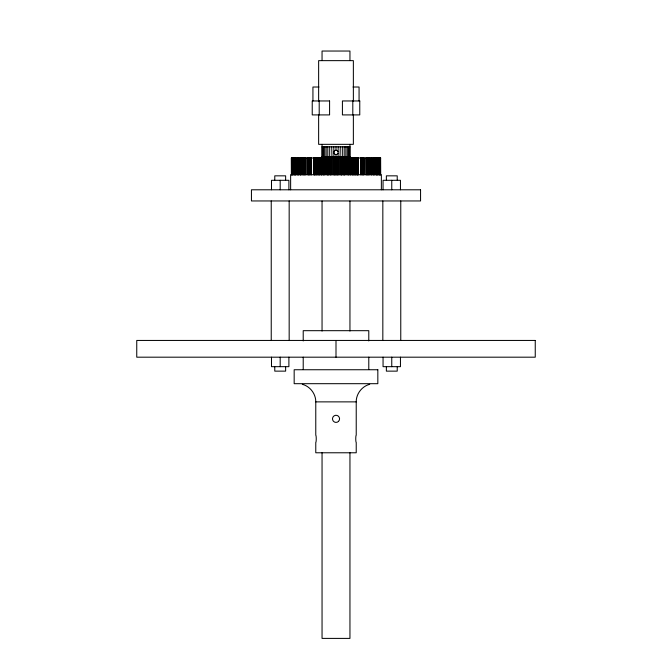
<?xml version="1.0" encoding="UTF-8"?>
<svg xmlns="http://www.w3.org/2000/svg" width="672" height="672" viewBox="0 0 672 672"><rect width="100%" height="100%" fill="white"/><g stroke="black" fill="none" stroke-linecap="round" stroke-linejoin="round"><path stroke-width="1.01" d="M303.215 369.457L303.215 357.185M368.785 369.457L368.785 357.185M302.291 384.308C310.061 386.299 315.865 393.851 315.773 401.873L315.773 435.271A3.57 0.462 -90 0 1 316.243 438.824A3.57 0.462 -90 0 1 315.773 442.394L315.773 452.777L356.227 452.777L356.227 442.386A3.57 0.462 -90 0 1 355.757 438.824A3.57 0.462 -90 0 1 356.227 435.254L356.227 401.873C356.135 393.851 361.939 386.299 369.709 384.308M349.188 157.828L349.952 156.584L322.048 156.584L322.812 157.828M340.015 157.912L340.309 146.815M338.058 153.25L336.857 154.459L335.143 154.459L333.942 153.25L333.942 151.544L335.143 150.335L336.857 150.335L338.058 151.544M341.796 157.962L342.325 156.803L342.334 146.815M347.567 157.912L348.415 156.803L348.432 146.815M348.348 157.912L349.247 156.803L349.264 146.815M322.224 146.815L322.241 156.803L323.173 157.912L348.827 157.912L349.759 156.803L349.776 146.815M345.03 157.962L345.853 156.803L345.862 146.815M346.332 157.962L347.273 156.803L347.281 146.815M319.956 157.979L322.812 157.97M315.664 157.979L325.668 157.962L324.727 156.803L324.719 146.815M318.998 87.016L312.934 87.016L312.934 100.96M353.002 87.016L359.066 87.016L359.066 100.96M322.048 146.815L349.952 146.815M322.064 156.803L349.936 156.803M322.115 157.013L349.885 157.013M322.199 157.214L349.801 157.214M322.316 157.399L349.684 157.399M322.459 157.567L349.541 157.567M322.627 157.71L349.373 157.71M380.696 157.979L291.304 157.979L291.379 174.72M315.773 401.873L356.227 401.873M348.776 157.962L356.336 157.979L356.261 174.72M356.311 157.979L343.51 157.962L344.19 156.803L344.198 146.815M326.97 157.962L326.147 156.803L326.138 146.815M323.652 157.912L322.753 156.803L322.736 146.815M324.433 157.912L323.585 156.803L323.568 146.815M330.204 157.962L329.675 156.803L329.666 146.815M331.985 157.912L331.691 146.815M400.764 200.953L400.764 340.444M400.453 189.79L400.453 180.306L383.057 180.306L383.057 189.79M400.453 357.185L400.453 366.668L383.057 366.668L383.057 357.185M397.228 180.037L397.228 175.837L386.366 175.837L386.366 180.037M397.228 366.937L397.228 371.137L386.366 371.137L386.366 366.937M391.759 180.306L391.759 189.79M391.759 357.185L391.759 366.668M382.83 200.953L382.83 340.444M381.368 189.79L381.368 174.72L290.632 174.72L290.632 189.79M380.621 157.979L380.696 174.72M380.495 157.979L380.495 174.72M380.377 157.979L380.461 174.72M380.26 157.979L380.26 174.72M380.125 157.979L380.125 174.72M379.798 174.72L379.798 157.979L379.688 174.72M379.571 157.979L379.571 174.72M379.142 157.979L379.201 174.72M379.042 157.979L379.042 174.72M378.916 157.979L378.916 174.72M378.764 157.979L378.764 174.72M377.824 174.72L377.824 157.979L377.681 174.72M377.488 157.979L377.488 174.72M377.336 157.979L377.336 174.72M376.841 157.979L376.841 174.72M376.765 157.979L376.765 174.72M376.648 157.979L376.648 174.72M376.505 157.979L376.505 174.72M376.354 157.979L376.354 174.72M375.06 157.979L375.06 174.72M374.909 157.979L374.909 174.72M374.833 157.979L374.867 174.72M374.648 157.979L374.648 174.72M373.472 157.979L373.472 174.72M373.388 157.979L373.388 174.72M373.254 157.979L373.254 174.72M373.103 157.979L373.103 174.72M372.943 157.979L372.943 174.72M371.675 157.979L371.675 174.72M371.515 157.979L371.515 174.72M371.23 157.979L371.364 174.72M371.12 157.979L371.12 174.72M370.885 157.979L370.852 174.72M369.18 157.979L369.18 174.72M369.088 157.979L369.088 174.72M368.936 157.979L368.936 174.72M368.785 157.979L368.785 174.72M368.785 340.956L368.785 330.683L303.215 330.683L303.215 340.956M368.634 157.979L368.634 174.72M367.408 157.979L367.408 174.72M367.256 157.979L367.256 174.72M367.097 157.979L367.097 174.72M366.954 157.979L366.954 174.72M366.828 157.979L366.828 174.72M366.106 157.979L366.181 174.72M366.03 157.979L366.03 174.72M364.073 157.979L363.964 174.72M363.812 157.979L363.812 174.72M363.661 157.979L363.661 174.72M363.51 157.979L363.51 174.72M362.368 157.979L362.368 174.72M362.225 157.979L362.225 174.72M362.065 157.979L362.065 174.72M361.914 157.979L361.914 174.72M361.771 157.979L361.771 174.72M360.637 157.979L360.696 174.72M360.578 157.979L360.469 174.72M358.277 157.979L358.277 174.72M357.932 157.979L357.907 174.72M357.68 174.72L357.68 157.979L357.529 174.72M357.403 157.979L357.403 174.72M357.252 157.979L357.252 174.72M356.168 157.979L356.168 174.72M355.975 157.979L355.975 174.72M355.832 157.979L355.782 174.72M354.959 157.979L354.959 174.72M354.808 157.979L354.808 174.72M354.648 157.979L354.648 174.72M353.363 101.447L353.363 60.64L318.637 60.64L318.637 101.447M353.363 115.046L353.363 144.337L318.637 144.337L318.637 115.046M353.38 157.979L353.38 174.72M353.22 157.979L353.22 174.72M353.069 157.979L353.069 174.72M352.934 157.979L352.934 174.72M352.8 100.96L352.8 114.912M352.825 157.979L352.825 174.72M351.7 157.979L351.7 174.72M350.675 157.979L350.767 174.72M350.524 157.979L350.524 174.72M350.364 157.979L350.364 174.72M350.221 157.979L350.221 174.72M349.952 60.48L349.952 51.038L322.048 51.038L322.048 60.48M349.952 144.388L349.952 158.029M349.952 201.029L349.952 331.086M349.952 452.752L349.952 638.4L322.048 638.4L322.048 452.752M349.07 157.979L349.07 174.72M348.928 157.979L348.928 174.72M348.776 157.979L348.776 174.72M348.617 157.979L348.617 174.72M348.482 157.979L348.482 174.72M347.382 157.979L347.348 174.72M347.164 157.979L347.189 174.72M346.08 157.979L346.08 174.72M344.921 157.979L344.921 174.72M344.82 157.979L344.82 174.72M344.669 157.979L344.669 174.72M344.526 157.979L344.526 174.72M344.4 157.979L344.4 174.72M343.493 157.979L343.367 174.72M343.224 157.979L343.224 174.72M343.073 157.979L343.073 174.72M342.913 157.979L342.913 174.72M341.645 157.979L341.645 174.72M341.502 157.979L341.502 174.72M341.384 174.72L341.292 157.979L341.25 174.72M341.015 157.979L341.065 174.72M340.931 157.979L340.931 174.72M340.721 157.979L340.813 174.72M339.469 157.979L339.469 174.72M338.209 157.979L338.209 174.72M338.184 146.815L337.966 174.72M338.108 157.979L338.108 174.72M337.84 157.979L337.84 174.72M337.756 157.979L337.756 174.72M337.176 157.979L337.092 174.72M336.966 157.979L336.966 174.72M336.823 157.979L336.823 174.72M336.664 157.979L336.664 174.72M336 146.815L336 150.335M336 154.459L336 157.962M336 340.444L336 357.185M335.336 157.979L335.336 174.72M335.177 157.979L335.177 174.72M335.034 157.979L335.034 174.72M334.908 157.979L334.908 174.72M334.824 157.979L334.824 174.72M334.16 157.979L334.244 174.72M334.034 174.72L333.816 146.815M333.892 157.979L333.892 174.72M333.791 157.979L333.791 174.72M332.531 157.979L332.531 174.72M331.279 157.979L331.279 174.72M331.187 157.979L331.069 174.72M330.985 157.979L330.935 174.72M330.75 157.979L330.708 174.72M330.498 157.979L330.616 174.72M330.355 157.979L330.355 174.72M329.087 157.979L329.087 174.72M328.927 157.979L328.927 174.72M328.776 157.979L328.776 174.72M328.633 157.979L328.633 174.72M328.507 157.979L328.507 174.72M327.802 146.815L327.81 156.803L328.49 157.962L323.224 157.979L323.224 174.72M327.6 157.979L327.6 174.72M327.474 157.979L327.474 174.72M327.331 157.979L327.331 174.72M327.18 157.979L327.18 174.72M327.079 157.979L327.079 174.72M325.92 157.979L325.92 174.72M324.836 174.72L324.811 157.979L324.618 174.72M324.601 157.979L324.601 174.72M323.518 157.979L323.518 174.72M323.383 157.979L323.383 174.72M323.072 157.979L323.072 174.72M322.93 157.979L322.93 174.72M322.048 144.388L322.048 158.029M322.048 201.029L322.048 331.086M321.779 157.979L321.779 174.72M321.636 157.979L321.636 174.72M321.476 157.979L321.476 174.72M321.325 157.979L321.325 174.72M321.233 157.979L321.233 174.72M320.3 157.979L320.3 174.72M319.435 174.72L319.435 157.979L319.351 174.72M319.2 100.96L319.2 114.912M319.175 157.979L319.175 174.72M319.066 157.979L319.066 174.72M318.931 157.979L318.931 174.72M318.78 157.979L318.78 174.72M318.62 157.979L318.62 174.72M317.352 157.979L317.352 174.72M317.192 157.979L317.192 174.72M317.05 157.979L316.907 174.72L316.84 157.979M316.218 157.979L316.218 174.72M316.168 157.979L316.168 174.72M316.025 157.979L316.025 174.72M315.832 157.979L315.832 174.72M315.689 157.979L315.664 174.72M314.748 157.979L314.748 174.72M314.597 157.979L314.597 174.72M314.471 157.979L314.471 174.72M314.32 157.979L314.362 174.72M314.143 157.979L314.143 174.72M314 157.979L313.992 174.72L313.841 157.979M313.723 157.979L313.723 174.72M311.531 157.979L311.531 174.72M311.447 157.979L311.422 174.72M311.304 157.979L311.304 174.72M310.229 157.979L310.229 174.72M310.086 157.979L310.086 174.72M309.935 157.979L309.935 174.72M309.775 157.979L309.775 174.72M309.632 157.979L309.632 174.72M308.49 157.979L308.49 174.72M308.339 157.979L308.339 174.72M308.188 157.979L308.188 174.72M308.036 157.979L308.036 174.72M307.927 157.979L307.927 174.72M305.97 157.979L305.894 174.72L305.852 157.979M305.172 157.979L305.172 174.72M305.046 157.979L305.046 174.72M304.903 157.979L304.903 174.72M304.744 157.979L304.744 174.72M304.592 157.979L304.592 174.72M303.366 157.979L303.366 174.72M303.215 157.979L303.215 174.72M303.064 157.979L303.064 174.72M302.912 157.979L302.912 174.72M302.82 157.979L302.82 174.72M301.148 157.979L301.115 174.72M301.056 157.979L301.064 174.72M300.88 157.979L300.88 174.72M300.77 157.979L300.77 174.72M300.636 157.979L300.636 174.72M300.485 157.979L300.485 174.72M300.325 157.979L300.325 174.72M299.057 157.979L299.057 174.72M298.897 157.979L298.897 174.72M298.746 157.979L298.746 174.72M298.612 157.979L298.612 174.72M298.528 157.979L298.528 174.72M297.352 157.979L297.352 174.72M297.242 157.979L297.234 174.72M297.133 157.979L297.167 174.72M296.94 157.979L296.94 174.72M295.646 157.979L295.646 174.72M295.495 157.979L295.495 174.72M295.352 157.979L295.352 174.72M295.235 157.979L295.235 174.72M295.159 157.979L295.159 174.72M294.664 157.979L294.664 174.72M294.512 157.979L294.512 174.72M294.319 157.979L294.319 174.72M294.176 157.979L294.176 174.72M293.236 157.979L293.236 174.72M293.084 157.979L293.084 174.72M292.958 174.72L292.858 157.979L292.799 174.72M292.429 157.979L292.429 174.72M292.312 157.979L292.312 174.72M292.202 157.979L292.202 174.72M291.875 157.979L291.875 174.72M291.74 157.979L291.74 174.72M291.623 174.72L291.623 157.979L291.505 174.72M289.17 200.953L289.17 340.444M288.893 189.79L288.893 180.306L271.496 180.306L271.496 189.79M288.893 357.185L288.893 366.668L271.496 366.668L271.496 357.185M285.634 180.037L285.634 175.837L274.772 175.837L274.772 180.037M285.634 366.937L285.634 371.137L274.772 371.137L274.772 366.937M280.19 180.306L280.19 189.79M280.19 357.185L280.19 366.668M271.236 200.953L271.236 340.444M329.582 100.96L312.236 100.96L312.236 114.912L329.582 114.912L329.582 100.96M359.764 100.96L342.418 100.96L342.418 114.912L359.764 114.912L359.764 100.96M420.563 189.79L251.437 189.79L251.437 200.953L420.563 200.953L420.563 189.79M535.248 340.444L136.752 340.444L136.752 357.185L535.248 357.185L535.248 340.444M377.832 369.743L294.168 369.743L294.168 383.687L377.832 383.687L377.832 369.743M358.075 174.72L358.075 157.979L358.008 174.72M355.16 174.72L355.16 157.979L355.093 174.72M352.615 174.72L352.64 157.979L352.565 174.72M338.545 421.352A3.57 3.536 -90 0 0 336.924 415.388A3.57 3.536 -90 0 0 332.615 419.782A3.57 3.536 -90 0 0 338.545 421.352"/></g></svg>
